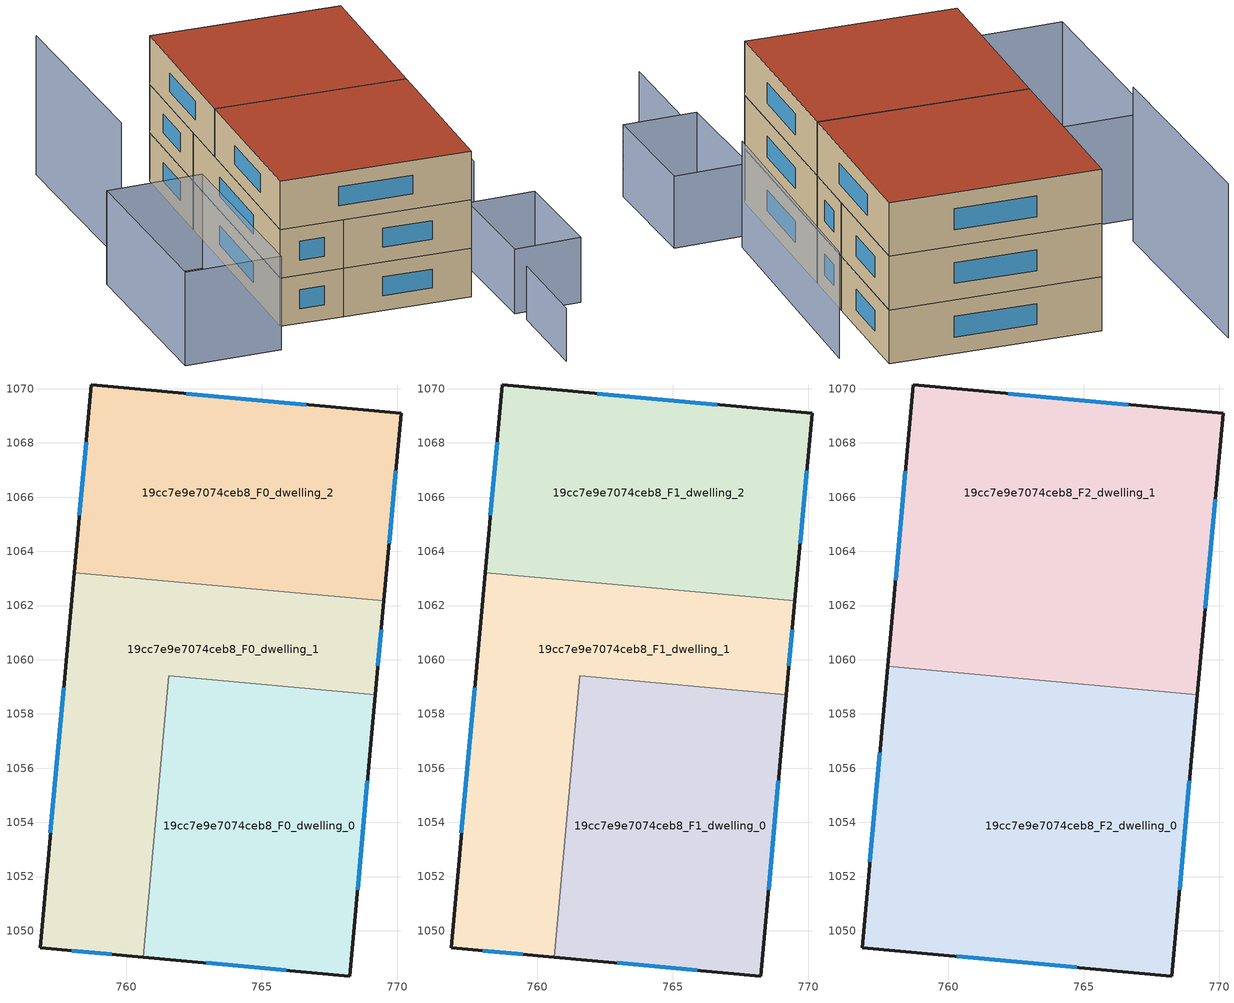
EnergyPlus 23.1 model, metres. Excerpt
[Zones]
19cc7e9e7074ceb8_F0_dwelling_0
 floor ground (EU_floor_Construction): 769.19,1058.71 768.24,1048.33 760.62,1049.02 761.57,1059.41 z0
 wall outside (EU_wall_Construction): 760.62,1049.02 768.24,1048.33 769.19,1058.71 z0:3
 wall to 19cc7e9e7074ceb8_F0_dwelling_1 (EU_wall_Construction): 769.19,1058.71 761.57,1059.41 760.62,1049.02 z0:3
 window (EU_Window_Construction): 768.53,1051.51 768.9,1055.53 / 762.96,1048.81 765.91,1048.54 z0.92:2.08
19cc7e9e7074ceb8_F0_dwelling_1
 floor ground (EU_floor_Construction): 769.51,1062.17 769.19,1058.71 761.57,1059.41 760.62,1049.02 756.82,1049.37 758.08,1063.22 z0
 wall outside (EU_wall_Construction): 758.08,1063.22 756.82,1049.37 760.62,1049.02 / 769.19,1058.71 769.51,1062.17 z0:3
 wall to 19cc7e9e7074ceb8_F0_dwelling_2 (EU_wall_Construction): 769.51,1062.17 758.08,1063.22 z0:3
 window (EU_Window_Construction): 757.98,1049.26 759.46,1049.13 / 757.69,1058.98 757.2,1053.61 / 769.29,1059.77 769.41,1061.11 z0.92:2.08
19cc7e9e7074ceb8_F0_dwelling_2
 floor ground (EU_floor_Construction): 770.14,1069.1 769.51,1062.17 758.08,1063.22 758.71,1070.14 z0
 wall outside (EU_wall_Construction): 769.51,1062.17 770.14,1069.1 758.71,1070.14 758.08,1063.22 z0:3
 window (EU_Window_Construction): 758.52,1068.02 758.27,1065.34 / 766.64,1069.42 762.21,1069.82 / 769.7,1064.29 769.94,1066.98 z0.92:2.08
19cc7e9e7074ceb8_F1_dwelling_0
 floor to 19cc7e9e7074ceb8_F0_dwelling_0 (EU_floor_Construction): 769.19,1058.71 768.24,1048.33 760.62,1049.02 761.57,1059.41 z3
 wall outside (EU_wall_Construction): 760.62,1049.02 768.24,1048.33 769.19,1058.71 z3:6
 wall to 19cc7e9e7074ceb8_F1_dwelling_1 (EU_wall_Construction): 769.19,1058.71 761.57,1059.41 760.62,1049.02 z3:6
 window (EU_Window_Construction): 768.53,1051.51 768.9,1055.53 / 762.96,1048.81 765.91,1048.54 z3.92:5.08
 ceiling adiabatic (EU_roof_Construction): 768.24,1048.33 769.19,1058.71 761.57,1059.41 760.62,1049.02 z6
19cc7e9e7074ceb8_F1_dwelling_1
 floor to 19cc7e9e7074ceb8_F0_dwelling_1 (EU_floor_Construction): 769.51,1062.17 769.19,1058.71 761.57,1059.41 760.62,1049.02 756.82,1049.37 758.08,1063.22 z3
 wall outside (EU_wall_Construction): 758.08,1063.22 756.82,1049.37 760.62,1049.02 / 769.19,1058.71 769.51,1062.17 z3:6
 wall to 19cc7e9e7074ceb8_F1_dwelling_2 (EU_wall_Construction): 769.51,1062.17 758.08,1063.22 z3:6
 window (EU_Window_Construction): 757.98,1049.26 759.46,1049.13 / 757.69,1058.98 757.2,1053.61 / 769.29,1059.77 769.41,1061.11 z3.92:5.08
19cc7e9e7074ceb8_F1_dwelling_2
 floor to 19cc7e9e7074ceb8_F0_dwelling_2 (EU_floor_Construction): 770.14,1069.1 769.51,1062.17 758.08,1063.22 758.71,1070.14 z3
 wall outside (EU_wall_Construction): 769.51,1062.17 770.14,1069.1 758.71,1070.14 758.08,1063.22 z3:6
 window (EU_Window_Construction): 758.52,1068.02 758.27,1065.34 / 766.64,1069.42 762.21,1069.82 / 769.7,1064.29 769.94,1066.98 z3.92:5.08
19cc7e9e7074ceb8_F2_dwelling_0
 floor to 19cc7e9e7074ceb8_F1_dwelling_1 (EU_floor_Construction): 761.57,1059.41 760.62,1049.02 756.82,1049.37 757.76,1059.75 z6
 floor adiabatic (EU_floor_Construction): 769.19,1058.71 768.24,1048.33 760.62,1049.02 761.57,1059.41 z6
 wall outside (EU_wall_Construction): 757.76,1059.75 756.82,1049.37 768.24,1048.33 769.19,1058.71 z6:9
 wall to 19cc7e9e7074ceb8_F2_dwelling_1 (EU_wall_Construction): 769.19,1058.71 757.76,1059.75 z6:9
 window (EU_Window_Construction): 768.53,1051.51 768.9,1055.53 / 760.32,1049.05 764.74,1048.65 / 757.47,1056.57 757.11,1052.55 z6.92:8.08
 roof outside (EU_roof_Construction): 768.24,1048.33 769.19,1058.71 757.76,1059.75 756.82,1049.37 z9
19cc7e9e7074ceb8_F2_dwelling_1
 floor to 19cc7e9e7074ceb8_F1_dwelling_1 (EU_floor_Construction): 769.51,1062.17 769.19,1058.71 757.76,1059.75 758.08,1063.22 z6
 floor to 19cc7e9e7074ceb8_F1_dwelling_2 (EU_floor_Construction): 770.14,1069.1 769.51,1062.17 758.08,1063.22 758.71,1070.14 z6
 wall outside (EU_wall_Construction): 769.19,1058.71 770.14,1069.1 758.71,1070.14 757.76,1059.75 z6:9
 window (EU_Window_Construction): 766.64,1069.42 762.21,1069.82 / 769.48,1061.89 769.85,1065.92 / 758.42,1066.96 758.05,1062.94 z6.92:8.08
 roof outside (EU_roof_Construction): 769.19,1058.71 770.14,1069.1 758.71,1070.14 757.76,1059.75 z9
shading: 769.27,1038.15 769.71,1044.16 z0:3.3; 749.71,1046.9 750.5,1058.72 / 750.5,1058.72 756.29,1058.34 / 756.29,1058.34 755.5,1046.51 / 755.5,1046.51 749.71,1046.9 z0:5.8; 773.85,1051.72 773.49,1044.98 / 773.49,1044.98 769.44,1045.2 / 769.44,1045.2 769.81,1051.94 / 769.81,1051.94 773.85,1051.72 z0:4; 753.32,1073.71 752.56,1061.08 z0:8.6; 770.7,1053.11 772.13,1067.36 z0:5.9
[Building]
EU S2 Campaign: North Axis=0; Terrain=City; Solar Distribution=FullExterior
[Site:Location]
Cape.Town.Intl.AP: Latitude=-33.965; Longitude=18.602; Time Zone=2; Elevation=46
[SizingPeriod:WeatherFileDays]
AnnualSizingPeriod: Begin Month=1; Begin Day of Month=1; End Month=12; End Day of Month=31; Day of Week for Start Day=Monday; Use Weather File Daylight Saving Period=No; Use Weather File Rain and Snow Indicators=No
[MATERIAL]
EU_InternalMass_Material: Roughness=MediumRough; Thickness=0.1; Conductivity=1; Density=1800; Specific Heat=900; Thermal Absorptance=0.9; Solar Absorptance=0.7; Visible Absorptance=0.7
[MATERIAL:NOMASS] Roughness=MediumRough; Thermal Absorptance=0.9; Solar Absorptance=0.7; Visible Absorptance=0.7
Name | Thermal Resistance
EU_wall_NoMass | 0.443251
EU_roof_NoMass | 0.403317
EU_floor_NoMass | 0.599929
[WINDOWMATERIAL:SIMPLEGLAZINGSYSTEM]
EU_Window_SimpleGlazing: UFactor=4.90254; Solar Heat Gain Coefficient=0.85; Visible Transmittance=0.85
[CONSTRUCTION]
EU_wall_Construction: EU_wall_NoMass
EU_roof_Construction: EU_roof_NoMass
EU_floor_Construction: EU_floor_NoMass
EU_Window_Construction: EU_Window_SimpleGlazing
EU_InternalMass_Construction: EU_InternalMass_Material
[ZONE] Type=1; Multiplier=1; Ceiling Height=autocalculate; Floor Area=autocalculate; Part of Total Floor Area=Yes
Name | Volume
19cc7e9e7074ceb8_F0_dwelling_0; 19cc7e9e7074ceb8_F1_dwelling_0 | 239.322
19cc7e9e7074ceb8_F2_dwelling_0; 19cc7e9e7074ceb8_F2_dwelling_1 | 358.984
19cc7e9e7074ceb8_F0_dwelling_1; 19cc7e9e7074ceb8_F1_dwelling_1 | 239.309
19cc7e9e7074ceb8_F0_dwelling_2; 19cc7e9e7074ceb8_F1_dwelling_2 | 239.339
[INTERNALMASS] Construction=EU_InternalMass_Construction
Name | Zone or ZoneList | Surface Area
19cc7e9e7074ceb8_F0_dwelling_0_EU_InternalMass | 19cc7e9e7074ceb8_F0_dwelling_0 | 79.7718
19cc7e9e7074ceb8_F0_dwelling_1_EU_InternalMass | 19cc7e9e7074ceb8_F0_dwelling_1 | 79.7699
19cc7e9e7074ceb8_F0_dwelling_2_EU_InternalMass | 19cc7e9e7074ceb8_F0_dwelling_2 | 79.7796
19cc7e9e7074ceb8_F1_dwelling_0_EU_InternalMass | 19cc7e9e7074ceb8_F1_dwelling_0 | 79.7718
19cc7e9e7074ceb8_F1_dwelling_1_EU_InternalMass | 19cc7e9e7074ceb8_F1_dwelling_1 | 79.7699
19cc7e9e7074ceb8_F1_dwelling_2_EU_InternalMass | 19cc7e9e7074ceb8_F1_dwelling_2 | 79.7796
19cc7e9e7074ceb8_F2_dwelling_0_EU_InternalMass | 19cc7e9e7074ceb8_F2_dwelling_0 | 119.661
19cc7e9e7074ceb8_F2_dwelling_1_EU_InternalMass | 19cc7e9e7074ceb8_F2_dwelling_1 | 119.661
[OTHEREQUIPMENT] Fuel Type=Electricity; Design Level Calculation Method=Watts/Area; Power per Zone Floor Area=1; Fraction Latent=0; Fraction Radiant=0; Fraction Lost=0; Carbon Dioxide Generation Rate=0; EndUse Subcategory=EU_Step8_InternalGains
Name | Zone or ZoneList or Space or SpaceList | Schedule
EU_Step8_InternalGain_19cc7e9e7074ceb8_F0_dwelling_0_f000 | 19cc7e9e7074ceb8_F0_dwelling_0 | EU_Step8_GainSchedule_19cc7e9e7074ceb8_F0_dwelling_0_f000
EU_Step8_InternalGain_19cc7e9e7074ceb8_F0_dwelling_1_f000 | 19cc7e9e7074ceb8_F0_dwelling_1 | EU_Step8_GainSchedule_19cc7e9e7074ceb8_F0_dwelling_1_f000
EU_Step8_InternalGain_19cc7e9e7074ceb8_F0_dwelling_2_f000 | 19cc7e9e7074ceb8_F0_dwelling_2 | EU_Step8_GainSchedule_19cc7e9e7074ceb8_F0_dwelling_2_f000
EU_Step8_InternalGain_19cc7e9e7074ceb8_F1_dwelling_0_f000 | 19cc7e9e7074ceb8_F1_dwelling_0 | EU_Step8_GainSchedule_19cc7e9e7074ceb8_F1_dwelling_0_f000
EU_Step8_InternalGain_19cc7e9e7074ceb8_F1_dwelling_1_f000 | 19cc7e9e7074ceb8_F1_dwelling_1 | EU_Step8_GainSchedule_19cc7e9e7074ceb8_F1_dwelling_1_f000
EU_Step8_InternalGain_19cc7e9e7074ceb8_F1_dwelling_2_f000 | 19cc7e9e7074ceb8_F1_dwelling_2 | EU_Step8_GainSchedule_19cc7e9e7074ceb8_F1_dwelling_2_f000
EU_Step8_InternalGain_19cc7e9e7074ceb8_F2_dwelling_0_f000 | 19cc7e9e7074ceb8_F2_dwelling_0 | EU_Step8_GainSchedule_19cc7e9e7074ceb8_F2_dwelling_0_f000
EU_Step8_InternalGain_19cc7e9e7074ceb8_F2_dwelling_1_f000 | 19cc7e9e7074ceb8_F2_dwelling_1 | EU_Step8_GainSchedule_19cc7e9e7074ceb8_F2_dwelling_1_f000
[ZONEVENTILATION:DESIGNFLOWRATE] Schedule=EU_AlwaysOn; Design Flow Rate Calculation Method=AirChanges/Hour; Air Changes per Hour=0.713097; Ventilation Type=Natural; Fan Pressure Rise=0; Fan Total Efficiency=1; Constant Term Coefficient=1; Temperature Term Coefficient=0; Velocity Term Coefficient=0; Velocity Squared Term Coefficient=0; Minimum Indoor Temperature=-100; Maximum Indoor Temperature=100; Delta Temperature=-100; Minimum Outdoor Temperature=-100; Maximum Outdoor Temperature=100; Maximum Wind Speed=40
Name | Zone or ZoneList or Space or SpaceList
EU_ConstantAir_19cc7e9e7074ceb8_F0_dwelling_0 | 19cc7e9e7074ceb8_F0_dwelling_0
EU_ConstantAir_19cc7e9e7074ceb8_F0_dwelling_1 | 19cc7e9e7074ceb8_F0_dwelling_1
EU_ConstantAir_19cc7e9e7074ceb8_F0_dwelling_2 | 19cc7e9e7074ceb8_F0_dwelling_2
EU_ConstantAir_19cc7e9e7074ceb8_F1_dwelling_0 | 19cc7e9e7074ceb8_F1_dwelling_0
EU_ConstantAir_19cc7e9e7074ceb8_F1_dwelling_1 | 19cc7e9e7074ceb8_F1_dwelling_1
EU_ConstantAir_19cc7e9e7074ceb8_F1_dwelling_2 | 19cc7e9e7074ceb8_F1_dwelling_2
EU_ConstantAir_19cc7e9e7074ceb8_F2_dwelling_0 | 19cc7e9e7074ceb8_F2_dwelling_0
EU_ConstantAir_19cc7e9e7074ceb8_F2_dwelling_1 | 19cc7e9e7074ceb8_F2_dwelling_1
[HVACTEMPLATE:THERMOSTAT] Constant Heating Setpoint=20; Constant Cooling Setpoint=50
EU_HeatOnly_19cc7e9e7074ceb8_F0_dwelling_0; EU_HeatOnly_19cc7e9e7074ceb8_F0_dwelling_1; EU_HeatOnly_19cc7e9e7074ceb8_F0_dwelling_2; EU_HeatOnly_19cc7e9e7074ceb8_F1_dwelling_0; EU_HeatOnly_19cc7e9e7074ceb8_F1_dwelling_1; EU_HeatOnly_19cc7e9e7074ceb8_F1_dwelling_2; EU_HeatOnly_19cc7e9e7074ceb8_F2_dwelling_0; EU_HeatOnly_19cc7e9e7074ceb8_F2_dwelling_1
[HVACTEMPLATE:ZONE:IDEALLOADSAIRSYSTEM] System Availability Schedule=EU_AlwaysOn; Maximum Heating Supply Air Temperature=50; Minimum Cooling Supply Air Temperature=13; Maximum Heating Supply Air Humidity Ratio=0.0156; Minimum Cooling Supply Air Humidity Ratio=0.0077; Heating Limit=NoLimit; Cooling Limit=NoLimit; Heating Availability Schedule=EU_AlwaysOn; Cooling Availability Schedule=EU_CoolingOff; Dehumidification Control Type=ConstantSensibleHeatRatio; Cooling Sensible Heat Ratio=0.7; Dehumidification Setpoint=60; Humidification Control Type=None; Humidification Setpoint=30; Outdoor Air Method=None; Outdoor Air Flow Rate per Person=0.00944; Outdoor Air Flow Rate per Zone Floor Area=0; Outdoor Air Flow Rate per Zone=0; Demand Controlled Ventilation Type=None; Outdoor Air Economizer Type=NoEconomizer; Heat Recovery Type=None; Sensible Heat Recovery Effectiveness=0.7; Latent Heat Recovery Effectiveness=0.65
Name | Template Thermostat
19cc7e9e7074ceb8_F0_dwelling_0 | EU_HeatOnly_19cc7e9e7074ceb8_F0_dwelling_0
19cc7e9e7074ceb8_F0_dwelling_1 | EU_HeatOnly_19cc7e9e7074ceb8_F0_dwelling_1
19cc7e9e7074ceb8_F0_dwelling_2 | EU_HeatOnly_19cc7e9e7074ceb8_F0_dwelling_2
19cc7e9e7074ceb8_F1_dwelling_0 | EU_HeatOnly_19cc7e9e7074ceb8_F1_dwelling_0
19cc7e9e7074ceb8_F1_dwelling_1 | EU_HeatOnly_19cc7e9e7074ceb8_F1_dwelling_1
19cc7e9e7074ceb8_F1_dwelling_2 | EU_HeatOnly_19cc7e9e7074ceb8_F1_dwelling_2
19cc7e9e7074ceb8_F2_dwelling_0 | EU_HeatOnly_19cc7e9e7074ceb8_F2_dwelling_0
19cc7e9e7074ceb8_F2_dwelling_1 | EU_HeatOnly_19cc7e9e7074ceb8_F2_dwelling_1
[SIZING:ZONE] Zone Cooling Design Supply Air Temperature Input Method=SupplyAirTemperature; Zone Cooling Design Supply Air Temperature=13; Zone Heating Design Supply Air Temperature Input Method=SupplyAirTemperature; Zone Heating Design Supply Air Temperature=50; Zone Cooling Design Supply Air Humidity Ratio=0.008; Zone Heating Design Supply Air Humidity Ratio=0.008; Cooling Design Air Flow Method=DesignDay; Cooling Design Air Flow Rate=0; Cooling Minimum Air Flow per Zone Floor Area=0.000762; Cooling Minimum Air Flow=0; Cooling Minimum Air Flow Fraction=0.2; Heating Design Air Flow Method=DesignDay; Heating Design Air Flow Rate=0; Heating Maximum Air Flow per Zone Floor Area=0.002032; Heating Maximum Air Flow=0.141576; Heating Maximum Air Flow Fraction=0.3; Account for Dedicated Outdoor Air System=No; Dedicated Outdoor Air System Control Strategy=NeutralSupplyAir; Dedicated Outdoor Air Low Setpoint Temperature for Design=autosize; Dedicated Outdoor Air High Setpoint Temperature for Design=autosize; Zone Load Sizing Method=Sensible Load Only No Latent Load; Zone Latent Cooling Design Supply Air Humidity Ratio Input Method=HumidityRatioDifference; Zone Cooling Design Supply Air Humidity Ratio Difference=0.005; Zone Latent Heating Design Supply Air Humidity Ratio Input Method=HumidityRatioDifference; Zone Humidification Design Supply Air Humidity Ratio Difference=0.005
19cc7e9e7074ceb8_F0_dwelling_0; 19cc7e9e7074ceb8_F0_dwelling_1; 19cc7e9e7074ceb8_F0_dwelling_2; 19cc7e9e7074ceb8_F1_dwelling_0; 19cc7e9e7074ceb8_F1_dwelling_1; 19cc7e9e7074ceb8_F1_dwelling_2; 19cc7e9e7074ceb8_F2_dwelling_0; 19cc7e9e7074ceb8_F2_dwelling_1
[SCHEDULE:CONSTANT]
Name | Hourly Value
EU_AlwaysOn | 1
EU_CoolingOff | 0
[SCHEDULE:FILE] Column Number=1; Rows to Skip at Top=0; Number of Hours of Data=8760; Column Separator=Comma; Interpolate to Timestep=No; Minutes per Item=60; Adjust Schedule for Daylight Savings=Yes
Name | File
EU_Step8_GainSchedule_19cc7e9e7074ceb8_F0_dwelling_0_f000 | ../../schedules/19cc7e9e7074ceb8/19cc7e9e7074ceb8_F0_dwelling_0_f000_gain.csv
EU_Step8_GainSchedule_19cc7e9e7074ceb8_F0_dwelling_1_f000 | ../../schedules/19cc7e9e7074ceb8/19cc7e9e7074ceb8_F0_dwelling_1_f000_gain.csv
EU_Step8_GainSchedule_19cc7e9e7074ceb8_F0_dwelling_2_f000 | ../../schedules/19cc7e9e7074ceb8/19cc7e9e7074ceb8_F0_dwelling_2_f000_gain.csv
EU_Step8_GainSchedule_19cc7e9e7074ceb8_F1_dwelling_0_f000 | ../../schedules/19cc7e9e7074ceb8/19cc7e9e7074ceb8_F1_dwelling_0_f000_gain.csv
EU_Step8_GainSchedule_19cc7e9e7074ceb8_F1_dwelling_1_f000 | ../../schedules/19cc7e9e7074ceb8/19cc7e9e7074ceb8_F1_dwelling_1_f000_gain.csv
EU_Step8_GainSchedule_19cc7e9e7074ceb8_F1_dwelling_2_f000 | ../../schedules/19cc7e9e7074ceb8/19cc7e9e7074ceb8_F1_dwelling_2_f000_gain.csv
EU_Step8_GainSchedule_19cc7e9e7074ceb8_F2_dwelling_0_f000 | ../../schedules/19cc7e9e7074ceb8/19cc7e9e7074ceb8_F2_dwelling_0_f000_gain.csv
EU_Step8_GainSchedule_19cc7e9e7074ceb8_F2_dwelling_1_f000 | ../../schedules/19cc7e9e7074ceb8/19cc7e9e7074ceb8_F2_dwelling_1_f000_gain.csv
